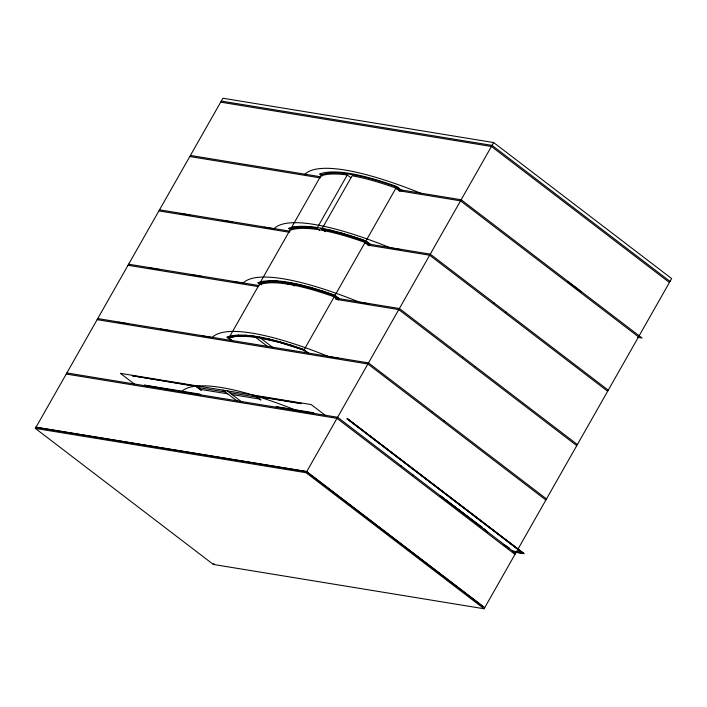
<?xml version="1.0" encoding="UTF-8"?>
<svg xmlns="http://www.w3.org/2000/svg" width="707" height="707" viewBox="0 0 707 707"><rect width="100%" height="100%" fill="white"/><g stroke="black" fill="none" stroke-linecap="round" stroke-linejoin="round"><path stroke-width="1.06" d="M35.35 428.415L222.908 98.238L493.654 142.558L671.65 278.585L484.092 608.762L213.346 564.442L35.35 428.415L306.096 472.727L484.092 608.762M350.743 177.634L347.261 174.974L316.992 228.264L301.58 227.318L295.508 227.919L290.506 229.209L290.992 229.581L288.686 228.405L289.136 228.237A206.144 46.37 29.6 0 1 315.455 227.283L320.907 228.175A198.004 44.541 29.6 0 1 364.52 240.415L370.335 244.33M338.255 299.945L334.19 296.834L303.913 350.124L280.281 342.55L254.962 336.983A204.358 45.973 29.6 0 0 228.821 337.919L226.903 337.151L231.171 340.412M369.408 245.771L365.077 242.457L334.8 295.747L311.168 288.173L285.937 282.614A204.358 45.973 29.6 0 0 259.708 283.551L264.736 282.27L263.322 281.324L264.621 282.296L270.834 281.695L269.34 280.75L270.684 281.695L277.948 281.81L276.419 280.856L277.78 281.801L286.096 282.641L288.686 284.612M395.964 188.08L365.696 241.37L353.367 237.198L352.766 236.438L353.624 237.278L342.064 233.796L341.225 232.957L342.294 233.867L331.53 231.074L330.478 230.182L331.751 231.127L321.862 229.059L352.13 175.769A196.219 44.143 29.6 0 1 395.964 188.08L400.065 191.217M213.346 564.442L213.956 563.355M306.096 472.727L493.654 142.558M339.44 298.708L333.633 294.792A198.004 44.541 29.6 0 0 290.02 282.553L284.559 281.66A206.144 46.37 29.6 0 0 258.249 282.614L257.799 282.782L260.105 283.958M228.759 337.946L233.018 341.242M319.599 230.252L316.745 228.228A204.358 45.973 29.6 0 0 290.604 229.174L320.775 175.919A204.358 45.973 29.6 0 1 347.261 174.974M259.681 283.56L258.249 282.614M289.87 228.706L294.775 227.451M258.974 283.083L263.888 281.828M228.087 337.451L232.992 336.196M294.916 227.424L300.864 226.85M264.029 281.801L269.977 281.227M233.142 336.178L239.09 335.604M301.041 226.841L307.987 226.956M270.154 281.218L277.1 281.324M239.258 335.595L246.213 335.701M308.19 226.965L316.1 227.76M277.303 281.342L285.213 282.128M246.407 335.719L254.317 336.505M227.354 336.983A206.144 46.37 29.6 0 1 253.672 336.037L259.124 336.921A198.004 44.541 29.6 0 1 302.737 349.17L308.552 353.085M285.858 282.606L284.559 281.66M221.309 101.074L492.054 145.386L670.042 281.421M220.69 102.162L491.436 146.482L669.423 282.508M347.561 173.842L353.014 174.735M190.413 155.443L320.898 176.803M397.007 189.264L461.158 199.763L642.089 338.034L637.732 337.319M189.794 156.53L320.28 177.89M398.562 190.704L460.54 200.85L638.536 336.877M366.182 241.741L367.154 241.9M368.868 243.8L369.841 243.959M159.526 209.82L290.003 231.18M365.033 243.464L430.271 254.14L608.267 390.167M180.091 213.479L190.033 215.105M222.192 220.372L232.135 221.998M264.294 227.265L274.236 228.891M390.414 247.91L400.356 249.536M158.907 210.907L289.384 232.267M367.675 245.082L429.653 255.227L607.649 391.254M567.518 281.519L568.295 281.642M580.712 291.602L581.49 291.726M493.459 302.782L494.043 302.879M505.673 312.114L506.256 312.211M335.295 296.118L336.267 296.277M337.981 298.168L338.953 298.327M128.639 264.197L259.115 285.557M335.233 298.018L399.384 308.517L577.372 444.544M149.204 267.856L159.146 269.482M191.305 274.749L201.248 276.375M233.407 281.642L243.349 283.268M359.518 302.287L369.461 303.913M128.02 265.284L258.497 286.644M335.701 299.282L398.766 309.604L576.753 445.631M462.564 357.159L463.147 357.247M474.786 366.491L475.369 366.588M304.399 350.495L305.38 350.654M228.237 338.176L229.209 338.335M230.685 340.04L231.657 340.2M307.094 352.546L308.066 352.705M97.743 318.574L368.488 362.894L546.484 498.921M118.316 322.233L128.25 323.859M160.418 329.126L170.36 330.752M202.52 336.019L212.462 337.646M328.631 356.664L338.573 358.29M97.133 319.661L367.879 363.981L545.866 500.008M431.677 411.527L432.26 411.624M443.89 420.868L444.482 420.965M198.057 387.533L225.347 391.996M229.634 392.694L256.924 397.166M227.787 393.861L200.496 389.398L195.609 385.66M232.073 394.568L259.363 399.031L254.476 395.301M66.856 372.951L337.601 417.271L515.597 553.298M66.237 374.038L336.983 418.358L514.979 554.385M400.789 465.904L401.373 466.001M413.003 475.245L413.586 475.343M35.527 427.108L306.272 471.428L483.164 606.615M35.969 427.328L306.714 471.64L484.702 607.667M440.099 495.598L482.165 527.281L481.387 527.157M440.585 495.969L480.901 526.777M512.663 551.053L522.022 552.582L346.96 418.8L347.932 418.959L524.214 553.678L513.883 551.99M513.026 551.336L522.676 552.918L347.252 418.844M513.521 551.707L523.56 553.351L347.641 418.915M369.796 244.507L365.378 241.255A196.219 44.143 29.6 0 0 322.065 229.095L325.344 231.719M339.139 299.052L334.491 295.632A196.219 44.143 29.6 0 0 291.169 283.472L294.412 286.07M307.987 353.235L303.595 350.009A196.219 44.143 29.6 0 0 260.282 337.849L273.079 347.738M321.482 228.635L330.956 230.615M290.595 283.012L300.068 284.992M259.708 337.389L269.173 339.369M331.221 230.676L341.525 233.345M300.334 285.054L310.638 287.722M269.447 339.431L279.751 342.1M341.817 233.425L352.89 236.765M310.93 287.802L321.994 291.134M280.034 342.179L291.107 345.511M353.191 236.863L364.945 240.84M322.304 291.24L334.058 295.217M291.417 345.608L303.17 349.585M289.136 228.237L290.604 229.174M315.455 227.283L316.745 228.228M253.672 336.037L254.962 336.983M567.907 281.58L581.101 291.664M402.31 190.784L396.715 186.507A198.004 44.541 29.6 0 0 351.794 173.798L346.342 172.906A206.144 46.37 29.6 0 0 319.573 174.028L322.18 176.016M401.346 190.634L396.583 186.993A196.219 44.143 29.6 0 0 352.996 174.726M366.668 241.821L369.354 243.88M335.781 296.198L338.467 298.248M261.298 284.877L259.61 283.587L289.888 230.296A204.358 45.973 29.6 0 1 316.374 229.351A196.219 44.143 29.6 0 1 365.077 242.457M304.894 350.575L307.58 352.625M268.2 346.943L255.209 337.009L239.841 336.072L238.383 335.127L239.938 336.072L233.77 336.665L232.258 335.728L233.849 336.647L228.847 338.052L259.115 284.762C269.199 281.386 280.078 282.933 290.356 284.523A196.219 44.143 29.6 0 1 334.19 296.834M228.723 338.255L231.171 340.12M325.132 415.23L311.204 404.581L120.376 373.349L134.303 383.989M314.014 413.409L313.042 412.658L276.198 406.631L277.179 407.373M313.625 413.348L277.082 407.064L277.568 407.444M227.186 390.83L241.9 402.071M222.899 390.131L237.614 401.373M200.77 394.868L199.789 394.126L144.431 385.059L145.412 385.81M200.381 394.806L145.315 385.501L145.801 385.872M320.907 228.175L322.065 229.095M290.02 282.553L291.169 283.472M259.124 336.921L260.282 337.849M364.52 240.415L365.378 241.255M333.633 294.792L334.491 295.632M302.737 349.17L303.595 350.009M321.393 174.832A204.358 45.973 29.6 0 1 347.597 173.851M305.026 174.205A226.991 51.063 29.6 0 1 420.426 193.099M274.139 228.582A226.991 51.063 29.6 0 1 389.53 247.477M243.252 282.959A226.991 51.063 29.6 0 1 358.643 301.845M212.356 337.336A226.991 51.063 29.6 0 1 327.756 356.222M181.469 391.713A226.991 51.063 29.6 0 1 296.86 410.599M483.685 528.553A12.832 2.89 29.6 0 1 487.423 532.141M503.411 544.363A12.832 2.89 29.6 0 1 509.579 548.349M294.094 226.974L295.632 227.893L294.094 226.974M300.228 226.373L301.721 227.318L300.289 226.373M307.386 226.479L308.835 227.433L307.465 226.487M245.612 335.233L247.061 336.187L245.612 335.233M195.954 386.155L132.218 375.726L196.051 386.464L201.327 390.264L195.954 386.155M300.82 403.326L255.598 395.92L260.98 400.029L256.482 396.362L301.315 403.697L300.82 403.326M299.591 284.559L300.864 285.504L299.591 284.559M268.704 338.927L269.977 339.881L268.704 338.927M310.329 287.334L311.407 288.235L310.329 287.334M279.442 341.711L280.52 342.612L279.442 341.711M321.871 290.816L322.737 291.655L321.871 290.816M290.984 345.193L291.841 346.032L290.984 345.193"/></g></svg>
